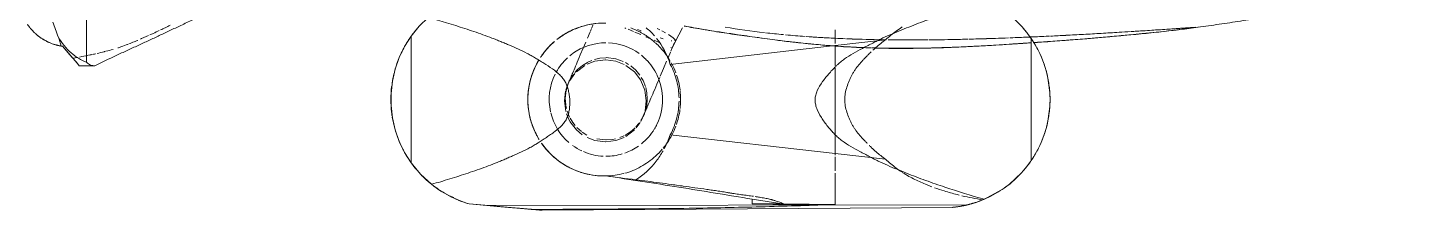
# Model space of a CAD drawing. Header units: inches. Extents: x -326 to 986, y -79 to 1436.
# Drawn here: x 145.19 to 167.15, y 934.74 to 937.64 of the extents above; entities that cross this region are included whole.
import ezdxf

# ---------------------------------------------------------------- set-up
doc = ezdxf.new("R2010")
doc.units = ezdxf.units.IN
doc.header["$LTSCALE"] = 48
doc.header["$MEASUREMENT"] = 0
doc.layers.add('I-FURN', color=47, linetype='Continuous', lineweight=9)

# ---------------------------------------------------------------- blocks, each defined once
blk = doc.blocks.new('Allsteel Seating 19 Work Chair - Allsteel Seating 19 Work Chair-7694469-Level XX  POWER _ SIGNAL NEW')
at = {"layer": 'I-FURN'}
for p, q in [((-10.595, 9.993), (-10.405, 10.158)), ((-10.714, 9.889), (-10.714, 9.659)), ((-10.713, 9.89), (-10.713, 9.656)), ((-10.7, 9.901), (-10.654, 9.941)), ((-10.642, 9.951), (-10.595, 9.993)), ((-9.889, 9.776), (-10.658, 9.776)), ((-10.713, 9.656), (-10.713, 9.643)), ((-12.255, 4.621), (-10.245, 4.621)), ((-12.905, 3.702), (-12.949, 3.199)), ((-12.905, 3.702), (-12.932, 3.388)), ((-12.932, 3.388), (-12.921, -4.203)), ((-12.949, 3.199), (-12.993, 2.696)), ((-13.007, 2.542), (-12.963, -3.973)), ((-11.692, 1.993), (-11.759, 1.917)), ((-11.614, 2.058), (-11.661, 2.019)), ((-11.544, 2.099), (-11.614, 2.058)), ((-11.544, 2.13), (-11.591, 2.106)), ((-11.479, 2.156), (-11.541, 2.131)), ((-11.433, 2.147), (-11.527, 2.11)), ((-11.342, 2.168), (-11.392, 2.156)), ((-11.018, 2.139), (-11.103, 2.168)), ((-11.018, 2.139), (-11.018, 2.138)), ((-11.011, 2.136), (-11.01, 2.135)), ((-11.011, 2.136), (-11.011, 2.136)), ((-11.006, 2.133), (-11.005, 2.133)), ((-11.004, 2.133), (-11.004, 2.132)), ((-11.004, 2.132), (-11.003, 2.132)), ((-10.956, 2.112), (-10.948, 2.109)), ((-10.839, 2.025), (-10.946, 2.103)), ((-10.851, 2.048), (-10.937, 2.102)), ((-10.774, 1.982), (-10.823, 2.024)), ((-10.709, 1.865), (-10.812, 2)), ((-10.777, 2.037), (-10.75, 2.025)), ((-11.765, 1.908), (-11.813, 1.832)), ((-10.631, 1.757), (-10.656, 1.818)), ((-10.543, 1.938), (-10.433, 1.891)), ((-10.433, 1.891), (-10.339, 1.851)), ((-10.278, 1.825), (-10.177, 1.783)), ((-10.164, 1.777), (-10.122, 1.759)), ((-11.872, 1.677), (-11.889, 1.531)), ((-10.114, 1.756), (-10.069, 1.737)), ((-11.921, 1.531), (-11.9, 1.376)), ((-11.899, 1.372), (-11.85, 1.244)), ((-11.85, 1.308), (-11.825, 1.246)), ((-11.834, 1.215), (-11.731, 1.08)), ((-11.82, 1.233), (-11.768, 1.149)), ((-11.767, 1.147), (-11.701, 1.069)), ((-10.692, 1.172), (-10.662, 1.22)), ((-10.172, 1.095), (-10.136, 1.179)), ((-10.136, 1.179), (-10.172, 1.095)), ((-10.121, 1.214), (-10.113, 1.233)), ((-10.113, 1.233), (-10.121, 1.214)), ((-11.697, 1.049), (-11.613, 0.987)), ((-11.683, 1.054), (-11.625, 1.003)), ((-11.596, 0.977), (-11.449, 0.915)), ((-11.525, 0.941), (-11.524, 0.941)), ((-10.275, 0.851), (-10.255, 0.898)), ((-10.255, 0.898), (-10.275, 0.851)), ((-10.221, 0.977), (-10.182, 1.07)), ((-10.182, 1.07), (-10.221, 0.977)), ((-10.162, 0.973), (-10.139, 1.03)), ((-11.308, 0.85), (-11.284, 0.839)), ((-10.346, 0.684), (-10.311, 0.766)), ((-10.311, 0.766), (-10.346, 0.684)), ((-10.298, 0.797), (-10.275, 0.851)), ((-10.275, 0.851), (-10.298, 0.797)), ((-10.288, 0.622), (-10.274, 0.669)), ((-10.124, 0.719), (-10.147, 0.673)), ((-12.107, -2.109), (-11.808, 0.509)), ((-10.692, 0.509), (-10.393, -2.109)), ((-10.588, 0.545), (-10.5, 0.508)), ((-10.433, 0.478), (-10.23, 0.377)), ((-10.321, 0.484), (-10.319, 0.498)), ((-10.162, 0.645), (-10.194, 0.585)), ((-10.304, 0.431), (-10.321, 0.438)), ((-10.223, 0.373), (-10.112, 0.317)), ((-12.904, -0.79), (-12.905, -1.265)), ((-12.83, -0.79), (-12.905, -1.265)), ((-12.83, -0.79), (-12.904, -0.79)), ((-12.915, -2.109), (-12.418, -2.109)), ((-12.38, -2.109), (-12.157, -2.109)), ((-12.198, -2.908), (-12.107, -2.109)), ((-12.13, -2.109), (-10.747, -2.109)), ((-10.708, -2.109), (-10.389, -2.109)), ((-10.393, -2.109), (-10.302, -2.908)), ((-10.361, -2.109), (-10.142, -2.109)), ((-12.833, -4.468), (-12.682, -4.749)), ((-12.644, -4.804), (-12.602, -4.86)), ((-12.596, -4.868), (-12.413, -5.065)), ((-12.37, -5.103), (-12.313, -5.15)), ((-12.313, -5.15), (-12.231, -5.21)), ((-12.219, -5.219), (-10.281, -5.219)), ((-12.2, -5.232), (-12.129, -5.277)), ((-10.372, -5.277), (-10.296, -5.229)), ((-10.269, -5.21), (-10.185, -5.148)), ((-10.185, -5.148), (-10.132, -5.104)), ((-11.947, -5.37), (-11.76, -5.441)), ((-10.741, -5.441), (-10.687, -5.423)), ((-10.662, -5.414), (-10.554, -5.371)), ((-11.555, -5.491), (-11.36, -5.515)), ((-11.141, -5.515), (-10.946, -5.491))]:
    blk.add_line(p, q, dxfattribs=at)
at = {"layer": 'I-FURN', "flags": 128}
for points in [[(-10.405, 10.158), (-10.543, 10.038), (-10.642, 9.951), (-10.7, 9.901), (-10.713, 9.89)], [(-12.255, 4.621), (-12.09, 4.726), (-11.915, 4.811), (-11.731, 4.876), (-11.541, 4.92), (-11.347, 4.942), (-11.153, 4.942), (-10.959, 4.92), (-10.769, 4.876), (-10.585, 4.811), (-10.41, 4.726), (-10.245, 4.621)], [(-12.594, 4.299), (-12.436, 4.472), (-12.255, 4.621)], [(-10.245, 4.621), (-10.089, 4.495), (-9.949, 4.352)], [(-11.596, 2.103), (-11.731, 2), (-11.808, 1.906)], [(-11.117, 2.171), (-11.271, 2.19), (-11.44, 2.168)], [(-11.143, 2.169), (-11.233, 2.176), (-11.334, 2.17)], [(-10.986, 2.125), (-11.034, 2.143), (-11.132, 2.168)], [(-11.018, 2.138), (-11.017, 2.138), (-11.016, 2.138), (-11.016, 2.138)], [(-11.016, 2.138), (-11.015, 2.137), (-11.015, 2.137), (-11.014, 2.137), (-11.014, 2.137), (-11.013, 2.136), (-11.013, 2.136), (-11.012, 2.136), (-11.011, 2.136)], [(-11.01, 2.135), (-11.01, 2.135), (-11.009, 2.135), (-11.009, 2.135), (-11.008, 2.134), (-11.007, 2.134)], [(-11.007, 2.134), (-11.007, 2.134), (-11.006, 2.134), (-11.006, 2.133)], [(-11.005, 2.133), (-11.005, 2.133), (-11.004, 2.133)], [(-11.003, 2.132), (-11.002, 2.132), (-11.002, 2.132), (-11.001, 2.131), (-11.001, 2.131), (-11, 2.131), (-11, 2.131), (-10.999, 2.131), (-10.998, 2.13)], [(-10.998, 2.13), (-10.998, 2.13), (-10.997, 2.13), (-10.997, 2.13), (-10.996, 2.129), (-10.996, 2.129), (-10.995, 2.129), (-10.995, 2.129), (-10.994, 2.128)], [(-10.994, 2.128), (-10.993, 2.128), (-10.993, 2.128), (-10.992, 2.128), (-10.992, 2.127), (-10.991, 2.127), (-10.991, 2.127), (-10.99, 2.127)], [(-10.99, 2.127), (-10.989, 2.126), (-10.989, 2.126)], [(-10.989, 2.126), (-10.988, 2.126), (-10.988, 2.126), (-10.987, 2.126), (-10.987, 2.125), (-10.986, 2.125), (-10.986, 2.125), (-10.985, 2.125)], [(-10.983, 2.124), (-10.983, 2.124), (-10.983, 2.124), (-10.983, 2.124), (-10.984, 2.124), (-10.984, 2.124), (-10.985, 2.125), (-10.986, 2.125), (-10.986, 2.125), (-10.986, 2.125), (-10.986, 2.125), (-10.985, 2.125), (-10.984, 2.124), (-10.982, 2.123), (-10.979, 2.122), (-10.975, 2.12), (-10.97, 2.118), (-10.964, 2.116), (-10.956, 2.112)], [(-10.985, 2.125), (-10.985, 2.124), (-10.984, 2.124)], [(-10.984, 2.124), (-10.984, 2.124), (-10.983, 2.124), (-10.983, 2.124), (-10.983, 2.124), (-10.983, 2.124)], [(-10.948, 2.109), (-10.937, 2.104), (-10.926, 2.1), (-10.913, 2.094), (-10.898, 2.088), (-10.882, 2.081), (-10.865, 2.074), (-10.845, 2.066), (-10.824, 2.057), (-10.802, 2.047), (-10.777, 2.037)], [(-10.661, 1.826), (-10.709, 1.905), (-10.774, 1.982)], [(-10.75, 2.025), (-10.722, 2.013), (-10.691, 2), (-10.657, 1.986), (-10.621, 1.971), (-10.583, 1.955), (-10.543, 1.938)], [(-11.854, 1.828), (-11.899, 1.708), (-11.921, 1.54)], [(-10.621, 1.54), (-10.644, 1.708), (-10.689, 1.828)], [(-10.587, 1.531), (-10.594, 1.626), (-10.615, 1.714)], [(-11.89, 1.526), (-11.882, 1.426), (-11.871, 1.379)], [(-10.693, 1.244), (-10.644, 1.372), (-10.622, 1.531)], [(-10.647, 1.26), (-10.604, 1.375), (-10.586, 1.525)], [(-10.945, 0.978), (-10.812, 1.08), (-10.709, 1.215)], [(-10.861, 0.994), (-10.784, 1.058), (-10.717, 1.134)], [(-11.585, 0.978), (-11.539, 0.949), (-11.493, 0.928)], [(-11.524, 0.941), (-11.524, 0.941), (-11.523, 0.941), (-11.522, 0.94), (-11.522, 0.94), (-11.521, 0.94), (-11.521, 0.94), (-11.52, 0.939), (-11.52, 0.939), (-11.519, 0.939), (-11.519, 0.939)], [(-11.519, 0.939), (-11.518, 0.939), (-11.517, 0.938), (-11.517, 0.938), (-11.516, 0.938), (-11.516, 0.938), (-11.515, 0.937), (-11.515, 0.937), (-11.514, 0.937), (-11.513, 0.937), (-11.513, 0.936), (-11.512, 0.936)], [(-11.512, 0.936), (-11.512, 0.936), (-11.511, 0.936), (-11.511, 0.935), (-11.51, 0.935), (-11.51, 0.935), (-11.509, 0.935), (-11.508, 0.934), (-11.508, 0.934), (-11.507, 0.934), (-11.507, 0.934), (-11.506, 0.934), (-11.506, 0.933), (-11.505, 0.933), (-11.505, 0.933), (-11.504, 0.933), (-11.503, 0.932), (-11.503, 0.932), (-11.502, 0.932), (-11.502, 0.932), (-11.501, 0.931), (-11.501, 0.931)], [(-11.501, 0.931), (-11.5, 0.931), (-11.499, 0.931), (-11.499, 0.93), (-11.498, 0.93), (-11.498, 0.93), (-11.497, 0.93), (-11.497, 0.929), (-11.496, 0.929), (-11.496, 0.929), (-11.495, 0.929), (-11.494, 0.929), (-11.494, 0.928), (-11.493, 0.928), (-11.493, 0.928), (-11.492, 0.928), (-11.492, 0.927), (-11.491, 0.927), (-11.491, 0.927), (-11.49, 0.927), (-11.49, 0.927), (-11.49, 0.927), (-11.49, 0.926), (-11.489, 0.926)], [(-11.489, 0.926), (-11.489, 0.926), (-11.49, 0.927), (-11.49, 0.927), (-11.49, 0.927), (-11.491, 0.927), (-11.492, 0.927), (-11.492, 0.928), (-11.493, 0.928), (-11.493, 0.928), (-11.493, 0.928), (-11.492, 0.927), (-11.49, 0.927), (-11.488, 0.926), (-11.485, 0.925), (-11.481, 0.923), (-11.476, 0.921), (-11.47, 0.918), (-11.463, 0.915)], [(-11.463, 0.915), (-11.454, 0.912), (-11.444, 0.907)], [(-11.444, 0.907), (-11.433, 0.902), (-11.42, 0.897), (-11.405, 0.891), (-11.389, 0.884), (-11.371, 0.876), (-11.352, 0.868), (-11.331, 0.859), (-11.308, 0.85)], [(-11.439, 0.908), (-11.344, 0.884), (-11.243, 0.875)], [(-11.431, 0.91), (-11.271, 0.89), (-11.103, 0.912), (-10.946, 0.977)], [(-11.243, 0.875), (-11.142, 0.882), (-11.06, 0.9)], [(-11.043, 0.904), (-10.949, 0.942), (-10.898, 0.972)], [(-11.284, 0.839), (-11.257, 0.828), (-11.228, 0.816)], [(-11.228, 0.816), (-11.197, 0.803), (-11.164, 0.789), (-11.128, 0.774), (-11.09, 0.757), (-11.05, 0.74), (-11.007, 0.722), (-10.901, 0.677)], [(-10.879, 0.668), (-10.757, 0.616), (-10.643, 0.568)], [(-10.484, 0.501), (-10.42, 0.474), (-10.346, 0.443)], [(-10.433, 0.478), (-10.424, 0.499), (-10.423, 0.5)], [(-10.423, 0.5), (-10.424, 0.499), (-10.433, 0.478)], [(-10.221, 0.539), (-10.269, 0.466), (-10.304, 0.431)], [(-12.129, -5.277), (-12.034, -5.329), (-11.947, -5.37)], [(-11.76, -5.441), (-11.654, -5.47), (-11.555, -5.491)], [(-10.946, -5.491), (-10.849, -5.47), (-10.741, -5.441)], [(-10.554, -5.371), (-10.468, -5.33), (-10.372, -5.277)], [(-11.36, -5.515), (-11.251, -5.518), (-11.141, -5.515)]]:
    blk.add_lwpolyline(points, dxfattribs=at)
at = {"layer": 'I-FURN'}
for start, end in [(63.476, 102.3774), (103.5978, 139.0242), (42.6283, 61.2537), (144, 154.854), (36.1431, 39.6831), (0, 36), (156.6078, 177.2686), (180, 196.5699), (324.1155, 357.3482), (199.4325, 214.9565), (218.6924, 238.6108), (295.4183, 315.0331), (315.4524, 321.3076), (238.8761, 244.11), (244.5817, 295.0594)]:
    blk.add_arc((-11.25, 1.531), 0.9, start, end, dxfattribs=at)
blk.add_ellipse((58.691, -6.211), major_axis=(71.656, 0), ratio=0.913545, start_param=3.023036, end_param=3.030322, dxfattribs=at)
for points, knots in [([(-10.098, 10.684), (-10.098, 10.684), (-10.089, 10.691), (-10.073, 10.702), (-10.063, 10.709), (-10.062, 10.71), (-10.064, 10.708), (-10.074, 10.702), (-10.089, 10.691), (-10.101, 10.682), (-10.108, 10.676), (-10.113, 10.672), (-10.119, 10.667), (-10.127, 10.661), (-10.142, 10.647), (-10.162, 10.629), (-10.183, 10.609), (-10.198, 10.593), (-10.211, 10.579), (-10.22, 10.568), (-10.227, 10.56), (-10.234, 10.551), (-10.244, 10.54), (-10.255, 10.524), (-10.269, 10.505), (-10.283, 10.485), (-10.295, 10.465), (-10.308, 10.444), (-10.317, 10.427), (-10.323, 10.415), (-10.327, 10.408), (-10.329, 10.403), (-10.332, 10.398), (-10.335, 10.391), (-10.341, 10.379), (-10.348, 10.362), (-10.357, 10.34), (-10.368, 10.312), (-10.377, 10.285), (-10.383, 10.264), (-10.386, 10.253), (-10.388, 10.245), (-10.389, 10.238), (-10.391, 10.229), (-10.395, 10.215), (-10.398, 10.198), (-10.401, 10.184), (-10.401, 10.178), (-10.402, 10.177)], [-0.6112239, -0.6112239, -0.6112239, -0.6112239, -0.6111111, -0.5833333, -0.5555556, -0.5416667, -0.5277778, -0.5, -0.4722222, -0.4583333, -0.4513889, -0.4444444, -0.4375, -0.4305556, -0.4166667, -0.3888889, -0.375, -0.3611111, -0.3472222, -0.3402778, -0.3333333, -0.3263889, -0.3194444, -0.3055556, -0.2916667, -0.2777778, -0.2638889, -0.25, -0.2361111, -0.2291667, -0.2256944, -0.2222222, -0.21875, -0.2152778, -0.2083333, -0.1944444, -0.1805556, -0.1666667, -0.1388889, -0.125, -0.1180556, -0.1111111, -0.1041667, -0.0972222, -0.0833333, -0.0555556, -0.0277778, 0, 0, 0, 0]), ([(-10.22, 10.569), (-10.216, 10.573), (-10.202, 10.589), (-10.186, 10.606), (-10.174, 10.618), (-10.172, 10.62)], [-0.73318925, -0.73318925, -0.73318925, -0.73318925, -0.72222222, -0.69444444, -0.6865556, -0.6865556, -0.6865556, -0.6865556]), ([(-10.326, 10.41), (-10.322, 10.418), (-10.313, 10.435), (-10.303, 10.452), (-10.297, 10.461)], [-0.84832041, -0.84832041, -0.84832041, -0.84832041, -0.83333333, -0.81421917, -0.81421917, -0.81421917, -0.81421917]), ([(-10.297, 10.461), (-10.295, 10.466), (-10.288, 10.476), (-10.277, 10.494), (-10.268, 10.506), (-10.264, 10.512)], [-0.81421917, -0.81421917, -0.81421917, -0.81421917, -0.80555556, -0.79166667, -0.77777778, -0.77777778, -0.77777778, -0.77777778]), ([(-10.386, 10.25), (-10.386, 10.251), (-10.381, 10.268), (-10.376, 10.287), (-10.37, 10.304), (-10.37, 10.305)], [-0.94668128, -0.94668128, -0.94668128, -0.94668128, -0.94444444, -0.91666667, -0.91394358, -0.91394358, -0.91394358, -0.91394358]), ([(-10.536, 9.682), (-10.533, 9.671), (-10.53, 9.654), (-10.526, 9.637), (-10.525, 9.631)], [0.024885271, 0.024885271, 0.024885271, 0.024885271, 0.027777778, 0.029293793, 0.029293793, 0.029293793, 0.029293793]), ([(-10.713, 9.643), (-10.659, 9.533), (-10.579, 9.363), (-10.485, 9.16), (-10.432, 9.044), (-10.392, 8.957), (-10.352, 8.87), (-10.3, 8.758), (-10.236, 8.62), (-10.157, 8.453), (-10.075, 8.278), (-9.986, 8.091), (-9.893, 7.898), (-9.799, 7.706), (-9.71, 7.518), (-9.626, 7.343), (-9.544, 7.177), (-9.478, 7.039), (-9.425, 6.925), (-9.386, 6.837), (-9.347, 6.748), (-9.294, 6.634), (-9.228, 6.492), (-9.166, 6.35), (-9.12, 6.235), (-9.088, 6.147), (-9.058, 6.06), (-9.02, 5.945), (-8.977, 5.805), (-8.939, 5.672), (-8.913, 5.57), (-8.896, 5.496), (-8.881, 5.424), (-8.865, 5.33), (-8.854, 5.251), (-8.848, 5.2), (-8.846, 5.187)], [0, 0, 0, 0, 0.0454545, 0.0681818, 0.0795455, 0.0909091, 0.1022727, 0.1136364, 0.1363636, 0.1590909, 0.1818182, 0.2045455, 0.2272727, 0.25, 0.2727273, 0.2954545, 0.3181818, 0.3409091, 0.3522727, 0.3636364, 0.375, 0.3863636, 0.4090909, 0.4318182, 0.4431818, 0.4545455, 0.4659091, 0.4772727, 0.5, 0.5227273, 0.5340909, 0.5454545, 0.5568182, 0.5681818, 0.5909091, 0.5982187, 0.5982187, 0.5982187, 0.5982187]), ([(-10.52, 9.609), (-10.511, 9.57), (-10.5, 9.527), (-10.49, 9.485), (-10.488, 9.48)], [0.03123086, 0.03123086, 0.03123086, 0.03123086, 0.04166667, 0.04316116, 0.04316116, 0.04316116, 0.04316116]), ([(-10.432, 9.279), (-10.426, 9.262), (-10.408, 9.206), (-10.388, 9.154), (-10.374, 9.118), (-10.373, 9.117)], [0.0637828, 0.0637828, 0.0637828, 0.0637828, 0.06944444, 0.08333333, 0.08370624, 0.08370624, 0.08370624, 0.08370624]), ([(-10.369, 9.106), (-10.357, 9.076), (-10.338, 9.03), (-10.318, 8.984), (-10.311, 8.967), (-10.311, 8.967)], [0.08524426, 0.08524426, 0.08524426, 0.08524426, 0.09722222, 0.10416667, 0.10435857, 0.10435857, 0.10435857, 0.10435857]), ([(-10.29, 8.917), (-10.282, 8.9), (-10.268, 8.866), (-10.25, 8.824), (-10.239, 8.8), (-10.235, 8.792)], [0.11111111, 0.11111111, 0.11111111, 0.11111111, 0.11805556, 0.125, 0.12831164, 0.12831164, 0.12831164, 0.12831164]), ([(-10.226, 8.77), (-10.217, 8.752), (-10.194, 8.702), (-10.171, 8.652), (-10.156, 8.62), (-10.156, 8.62)], [0.13132719, 0.13132719, 0.13132719, 0.13132719, 0.13888889, 0.15277778, 0.15299415, 0.15299415, 0.15299415, 0.15299415]), ([(-10.146, 8.6), (-10.134, 8.575), (-10.11, 8.524), (-10.086, 8.474), (-10.073, 8.448)], [0.15595409, 0.15595409, 0.15595409, 0.15595409, 0.16666667, 0.17876902, 0.17876902, 0.17876902, 0.17876902]), ([(-12.267, 4.612), (-12.276, 4.606), (-12.31, 4.581), (-12.343, 4.554), (-12.366, 4.534)], [0.74244165, 0.74244165, 0.74244165, 0.74244165, 0.75, 0.77124392, 0.77124392, 0.77124392, 0.77124392]), ([(-12.442, 4.466), (-12.483, 4.427), (-12.54, 4.37), (-12.586, 4.307), (-12.598, 4.289)], [0.79430094, 0.79430094, 0.79430094, 0.79430094, 0.83333333, 0.84819183, 0.84819183, 0.84819183, 0.84819183]), ([(-9.949, 4.352), (-10.002, 4.156), (-10.09, 3.867), (-10.204, 3.53), (-10.265, 3.364), (-10.302, 3.27), (-10.331, 3.199), (-10.36, 3.129), (-10.399, 3.036), (-10.45, 2.919), (-10.505, 2.805), (-10.547, 2.727), (-10.572, 2.683), (-10.592, 2.651), (-10.612, 2.619), (-10.639, 2.574), (-10.688, 2.494), (-10.761, 2.379), (-10.842, 2.277), (-10.905, 2.221), (-10.942, 2.194), (-10.971, 2.177), (-11.002, 2.162), (-11.045, 2.144), (-11.104, 2.126), (-11.178, 2.111), (-11.281, 2.101), (-11.384, 2.105), (-11.466, 2.122), (-11.51, 2.136), (-11.552, 2.153), (-11.6, 2.181), (-11.674, 2.241), (-11.741, 2.32), (-11.805, 2.408), (-11.85, 2.475), (-11.886, 2.532), (-11.914, 2.576), (-11.932, 2.602), (-11.945, 2.623), (-11.959, 2.644), (-11.982, 2.682), (-12.025, 2.758), (-12.082, 2.872), (-12.134, 2.988), (-12.174, 3.082), (-12.204, 3.151), (-12.233, 3.221), (-12.271, 3.315), (-12.316, 3.433), (-12.367, 3.576), (-12.432, 3.767), (-12.511, 4.008), (-12.567, 4.202), (-12.594, 4.299)], [-1, -1, -1, -1, -0.888889, -0.833333, -0.805556, -0.791667, -0.777778, -0.763889, -0.75, -0.722222, -0.694444, -0.680556, -0.673611, -0.666667, -0.659722, -0.652778, -0.638889, -0.611111, -0.583333, -0.569444, -0.5625, -0.555556, -0.548611, -0.541667, -0.527778, -0.513889, -0.5, -0.472222, -0.458333, -0.451389, -0.444444, -0.430556, -0.416667, -0.388889, -0.375, -0.361111, -0.347222, -0.340278, -0.333333, -0.329861, -0.326389, -0.319444, -0.305556, -0.277778, -0.25, -0.236111, -0.222222, -0.208333, -0.194444, -0.166667, -0.138889, -0.111111, -0.055556, 0, 0, 0, 0]), ([(-13.006, 2.542), (-13.006, 2.543), (-13.006, 2.543), (-13.006, 2.545), (-13.006, 2.551), (-13.005, 2.564), (-13.003, 2.586), (-13, 2.613), (-12.998, 2.643), (-12.995, 2.677), (-12.992, 2.705), (-12.99, 2.725), (-12.989, 2.736), (-12.989, 2.745), (-12.988, 2.753), (-12.987, 2.765), (-12.985, 2.786), (-12.981, 2.832), (-12.975, 2.903), (-12.968, 2.977), (-12.963, 3.035), (-12.96, 3.076), (-12.956, 3.116), (-12.952, 3.169), (-12.944, 3.26), (-12.937, 3.337), (-12.932, 3.388)], [0.25, 0.25, 0.25, 0.25, 0.2578125, 0.265625, 0.28125, 0.3125, 0.34375, 0.375, 0.40625, 0.4375, 0.46875, 0.484375, 0.4921875, 0.5, 0.5078125, 0.515625, 0.53125, 0.5625, 0.625, 0.6875, 0.71875, 0.75, 0.78125, 0.8125, 0.875, 1, 1, 1, 1]), ([(-12.993, 2.696), (-12.995, 2.668), (-13, 2.62), (-13.003, 2.579), (-13.005, 2.557), (-13.006, 2.546), (-13.006, 2.543), (-13.006, 2.542), (-13.006, 2.542)], [0, 0, 0, 0, 0.0625, 0.125, 0.15625, 0.1875, 0.21875, 0.224713, 0.224713, 0.224713, 0.224713]), ([(-10.632, 2.601), (-10.661, 2.619), (-10.723, 2.651), (-10.823, 2.694), (-10.928, 2.728), (-11.041, 2.755), (-11.167, 2.77), (-11.306, 2.771), (-11.442, 2.758), (-11.572, 2.729), (-11.703, 2.685), (-11.793, 2.643), (-11.838, 2.618), (-11.844, 2.615)], [0.3345797, 0.3345797, 0.3345797, 0.3345797, 0.3611111, 0.3888889, 0.4166667, 0.4444444, 0.4791667, 0.5138889, 0.5486111, 0.5833333, 0.6180556, 0.6527778, 0.6582927, 0.6582927, 0.6582927, 0.6582927]), ([(-11.839, 2.618), (-11.823, 2.627), (-11.774, 2.652), (-11.688, 2.69), (-11.581, 2.726), (-11.51, 2.743), (-11.474, 2.75)], [0.34730846, 0.34730846, 0.34730846, 0.34730846, 0.36111111, 0.38888889, 0.41666667, 0.44444444, 0.44444444, 0.44444444, 0.44444444]), ([(-11.467, 2.751), (-11.424, 2.759), (-11.334, 2.77), (-11.193, 2.771), (-11.092, 2.761), (-11.04, 2.752), (-11.033, 2.751)], [0.4460388, 0.4460388, 0.4460388, 0.4460388, 0.4791667, 0.5138889, 0.5486111, 0.5539717, 0.5539717, 0.5539717, 0.5539717]), ([(-11.027, 2.75), (-10.99, 2.743), (-10.91, 2.724), (-10.785, 2.68), (-10.691, 2.635), (-10.642, 2.607), (-10.632, 2.601)], [0.5555556, 0.5555556, 0.5555556, 0.5555556, 0.5833333, 0.6180556, 0.6527778, 0.6612845, 0.6612845, 0.6612845, 0.6612845]), ([(-13.006, 2.542), (-13.006, 2.541), (-13.006, 2.541), (-13.006, 2.542), (-13.006, 2.542), (-13.006, 2.542)], [0.22573167, 0.22573167, 0.22573167, 0.22573167, 0.234375, 0.2421875, 0.25, 0.25, 0.25, 0.25]), ([(-12.198, 2.314), (-12.178, 2.338), (-12.135, 2.388), (-12.082, 2.44), (-12.051, 2.468), (-12.047, 2.472)], [0.22538414, 0.22538414, 0.22538414, 0.22538414, 0.25, 0.27777778, 0.28201823, 0.28201823, 0.28201823, 0.28201823]), ([(-11.945, 2.552), (-11.98, 2.527), (-12.049, 2.472), (-12.132, 2.392), (-12.177, 2.338), (-12.194, 2.318)], [0.68930079, 0.68930079, 0.68930079, 0.68930079, 0.72222222, 0.75694444, 0.77777778, 0.77777778, 0.77777778, 0.77777778]), ([(-12.167, 2.351), (-12.118, 2.407), (-12.046, 2.477), (-11.967, 2.536), (-11.947, 2.55)], [-0.76923077, -0.76923077, -0.76923077, -0.76923077, -0.71153846, -0.69230769, -0.69230769, -0.69230769, -0.69230769]), ([(-12.047, 2.472), (-12.023, 2.492), (-11.99, 2.52), (-11.955, 2.545), (-11.944, 2.552)], [0.28201823, 0.28201823, 0.28201823, 0.28201823, 0.30555556, 0.3152955, 0.3152955, 0.3152955, 0.3152955]), ([(-10.585, 2.572), (-10.572, 2.564), (-10.527, 2.533), (-10.484, 2.499), (-10.455, 2.473)], [0.67566857, 0.67566857, 0.67566857, 0.67566857, 0.6875, 0.717629, 0.717629, 0.717629, 0.717629]), ([(-10.331, 2.349), (-10.345, 2.366), (-10.384, 2.408), (-10.453, 2.474), (-10.524, 2.53), (-10.568, 2.561), (-10.584, 2.571)], [0.23265685, 0.23265685, 0.23265685, 0.23265685, 0.25, 0.27777778, 0.30555556, 0.31966457, 0.31966457, 0.31966457, 0.31966457]), ([(-10.455, 2.473), (-10.45, 2.469), (-10.412, 2.435), (-10.369, 2.392), (-10.335, 2.353), (-10.329, 2.347)], [0.717629, 0.717629, 0.717629, 0.717629, 0.72222222, 0.75694444, 0.76346494, 0.76346494, 0.76346494, 0.76346494]), ([(-12.197, 2.315), (-12.207, 2.303), (-12.27, 2.22), (-12.415, 1.968), (-12.465, 1.714), (-12.462, 1.531)], [0.7787411, 0.7787411, 0.7787411, 0.7787411, 0.7916667, 0.8611111, 1, 1, 1, 1]), ([(-12.402, 1.936), (-12.38, 2.001), (-12.339, 2.098), (-12.268, 2.22), (-12.227, 2.277), (-12.205, 2.304)], [0.1111111, 0.1111111, 0.1111111, 0.1111111, 0.1666667, 0.1944444, 0.2222222, 0.2222222, 0.2222222, 0.2222222]), ([(-12.379, 1.999), (-12.37, 2.024), (-12.335, 2.105), (-12.287, 2.19), (-12.246, 2.249), (-12.241, 2.256)], [-0.87613849, -0.87613849, -0.87613849, -0.87613849, -0.85576923, -0.80769231, -0.80041166, -0.80041166, -0.80041166, -0.80041166]), ([(-10.038, 1.531), (-10.037, 1.604), (-10.047, 1.747), (-10.096, 1.948), (-10.168, 2.111), (-10.24, 2.231), (-10.278, 2.284), (-10.297, 2.308)], [0, 0, 0, 0, 0.0555556, 0.1111111, 0.1666667, 0.1944444, 0.2187741, 0.2187741, 0.2187741, 0.2187741]), ([(-10.295, 2.305), (-10.284, 2.291), (-10.222, 2.207), (-10.153, 2.098), (-10.124, 1.999), (-10.119, 1.982)], [0.77777778, 0.77777778, 0.77777778, 0.77777778, 0.79166667, 0.86111111, 0.87567478, 0.87567478, 0.87567478, 0.87567478]), ([(-10.275, 2.279), (-10.234, 2.224), (-10.181, 2.133), (-10.132, 2.036), (-10.117, 2)], [-0.20667742, -0.20667742, -0.20667742, -0.20667742, -0.15384615, -0.12397682, -0.12397682, -0.12397682, -0.12397682]), ([(-12.038, 0.637), (-12.077, 0.67), (-12.183, 0.772), (-12.319, 0.969), (-12.399, 1.143), (-12.419, 1.232)], [-0.27146, -0.27146, -0.27146, -0.27146, -0.2307692, -0.1538462, -0.0805979, -0.0805979, -0.0805979, -0.0805979]), ([(-10.114, 1.135), (-10.13, 1.092), (-10.172, 0.995), (-10.25, 0.867), (-10.315, 0.785), (-10.344, 0.753)], [-0.8919403, -0.8919403, -0.8919403, -0.8919403, -0.8557692, -0.8076923, -0.7725965, -0.7725965, -0.7725965, -0.7725965]), ([(-12.612, 0.384), (-12.607, 0.42), (-12.593, 0.518), (-12.562, 0.742), (-12.537, 0.931), (-12.522, 1.057)], [0.7765978, 0.7765978, 0.7765978, 0.7765978, 0.8125, 0.875, 1, 1, 1, 1]), ([(-12.063, 0.624), (-12.122, 0.657), (-12.305, 0.778), (-12.445, 0.932), (-12.522, 1.057)], [0.2847642, 0.2847642, 0.2847642, 0.2847642, 0.5, 1, 1, 1, 1]), ([(-10.352, 0.743), (-10.401, 0.69), (-10.493, 0.605), (-10.596, 0.535), (-10.641, 0.509)], [-0.76923077, -0.76923077, -0.76923077, -0.76923077, -0.71153846, -0.6699509, -0.6699509, -0.6699509, -0.6699509]), ([(-11.674, 0.422), (-11.764, 0.456), (-11.884, 0.518), (-11.993, 0.598), (-12.023, 0.623)], [-0.3846154, -0.3846154, -0.3846154, -0.3846154, -0.3076923, -0.2771455, -0.2771455, -0.2771455, -0.2771455]), ([(-11.808, 0.509), (-11.722, 0.463), (-11.553, 0.398), (-11.366, 0.372), (-11.277, 0.37)], [-1, -1, -1, -1, -0.75, -0.5227002, -0.5227002, -0.5227002, -0.5227002]), ([(-11.223, 0.37), (-11.134, 0.372), (-10.948, 0.398), (-10.778, 0.463), (-10.692, 0.509)], [-0.477176, -0.477176, -0.477176, -0.477176, -0.25, 0, 0, 0, 0]), ([(-12.785, -0.81), (-12.78, -0.781), (-12.772, -0.718), (-12.759, -0.622), (-12.748, -0.541), (-12.74, -0.487), (-12.735, -0.456), (-12.731, -0.434), (-12.727, -0.411), (-12.722, -0.381), (-12.714, -0.329), (-12.702, -0.253), (-12.688, -0.161), (-12.67, -0.037), (-12.649, 0.118), (-12.629, 0.265), (-12.617, 0.35), (-12.614, 0.372)], [0.376854, 0.376854, 0.376854, 0.376854, 0.40625, 0.4375, 0.46875, 0.484375, 0.4921875, 0.5, 0.5078125, 0.515625, 0.53125, 0.5625, 0.59375, 0.625, 0.6875, 0.75, 0.7725229, 0.7725229, 0.7725229, 0.7725229]), ([(-10.402, -2.11), (-10.399, -2.062), (-10.386, -1.905), (-10.361, -1.638), (-10.324, -1.312), (-10.284, -0.991), (-10.241, -0.67), (-10.194, -0.346), (-10.15, -0.077), (-10.112, 0.133), (-10.092, 0.236), (-10.082, 0.286)], [-0.5802399, -0.5802399, -0.5802399, -0.5802399, -0.5735294, -0.5588235, -0.5441176, -0.5294118, -0.5147059, -0.5, -0.4852941, -0.4779412, -0.4708402, -0.4708402, -0.4708402, -0.4708402]), ([(-10.086, 0.288), (-10.104, 0.193), (-10.125, 0.067), (-10.145, -0.059), (-10.15, -0.09)], [-0.51314546, -0.51314546, -0.51314546, -0.51314546, -0.5, -0.4957061, -0.4957061, -0.4957061, -0.4957061]), ([(-10.15, -0.09), (-10.175, -0.249), (-10.208, -0.469), (-10.24, -0.691), (-10.249, -0.751)], [-0.4957061, -0.4957061, -0.4957061, -0.4957061, -0.47368421, -0.46546254, -0.46546254, -0.46546254, -0.46546254]), ([(-12.905, -1.265), (-12.904, -1.276), (-12.903, -1.287), (-12.896, -1.272), (-12.885, -1.243), (-12.875, -1.212), (-12.864, -1.18), (-12.855, -1.153), (-12.85, -1.137), (-12.846, -1.124), (-12.842, -1.111), (-12.836, -1.091), (-12.827, -1.054), (-12.814, -0.993), (-12.8, -0.915), (-12.792, -0.861), (-12.788, -0.837)], [0, 0, 0, 0, 0.0625, 0.125, 0.15625, 0.1875, 0.21875, 0.234375, 0.2421875, 0.25, 0.2578125, 0.265625, 0.28125, 0.3125, 0.34375, 0.3680737, 0.3680737, 0.3680737, 0.3680737]), ([(-10.283, -0.99), (-10.29, -1.044), (-10.303, -1.137), (-10.315, -1.23), (-10.319, -1.269)], [-0.45464567, -0.45464567, -0.45464567, -0.45464567, -0.44736842, -0.44205029, -0.44205029, -0.44205029, -0.44205029]), ([(-10.361, -1.637), (-10.364, -1.67), (-10.376, -1.795), (-10.387, -1.92), (-10.394, -2.012)], [-0.42546567, -0.42546567, -0.42546567, -0.42546567, -0.42105263, -0.40865304, -0.40865304, -0.40865304, -0.40865304]), ([(-10.279, -2.109), (-10.275, -2.021), (-10.266, -1.866), (-10.256, -1.711), (-10.251, -1.645)], [0.45061258, 0.45061258, 0.45061258, 0.45061258, 0.46, 0.46715484, 0.46715484, 0.46715484, 0.46715484]), ([(-12.832, -4.47), (-12.773, -4.262), (-12.675, -3.952), (-12.535, -3.543), (-12.439, -3.29), (-12.357, -3.089), (-12.294, -2.939), (-12.238, -2.815), (-12.196, -2.73), (-12.171, -2.682), (-12.152, -2.647), (-12.133, -2.611), (-12.107, -2.562), (-12.062, -2.477), (-11.995, -2.354), (-11.922, -2.239), (-11.863, -2.166), (-11.828, -2.127), (-11.805, -2.104), (-11.786, -2.086), (-11.766, -2.068), (-11.731, -2.036), (-11.677, -1.99), (-11.608, -1.936), (-11.512, -1.871), (-11.414, -1.82), (-11.317, -1.792), (-11.248, -1.786), (-11.179, -1.797), (-11.084, -1.831), (-10.988, -1.888), (-10.896, -1.96), (-10.829, -2.017), (-10.776, -2.066), (-10.742, -2.1), (-10.723, -2.119), (-10.709, -2.133), (-10.695, -2.148), (-10.677, -2.167), (-10.647, -2.202), (-10.59, -2.276), (-10.518, -2.392), (-10.452, -2.515), (-10.408, -2.6), (-10.383, -2.649), (-10.364, -2.685), (-10.345, -2.721), (-10.321, -2.769), (-10.279, -2.854), (-10.224, -2.978), (-10.161, -3.128), (-10.079, -3.329), (-9.983, -3.582), (-9.843, -3.993), (-9.745, -4.302), (-9.685, -4.51)], [-1, -1, -1, -1, -0.9, -0.85, -0.8, -0.775, -0.75, -0.725, -0.7125, -0.70625, -0.7, -0.69375, -0.6875, -0.675, -0.65, -0.625, -0.6125, -0.60625, -0.6, -0.596875, -0.59375, -0.5875, -0.575, -0.5625, -0.55, -0.525, -0.5125, -0.5, -0.4875, -0.475, -0.45, -0.4375, -0.425, -0.4125, -0.40625, -0.403125, -0.4, -0.396875, -0.39375, -0.3875, -0.375, -0.35, -0.325, -0.3125, -0.30625, -0.3, -0.29375, -0.2875, -0.275, -0.25, -0.225, -0.2, -0.15, -0.1, 0, 0, 0, 0]), ([(-10.431, -2.681), (-10.43, -2.656), (-10.426, -2.523), (-10.418, -2.334), (-10.407, -2.169), (-10.402, -2.11)], [-0.60625665, -0.60625665, -0.60625665, -0.60625665, -0.60294118, -0.58823529, -0.58023989, -0.58023989, -0.58023989, -0.58023989]), ([(-10.494, -2.677), (-10.503, -2.668), (-10.524, -2.647), (-10.557, -2.615), (-10.592, -2.581), (-10.639, -2.536), (-10.7, -2.481), (-10.765, -2.431), (-10.813, -2.4), (-10.841, -2.384), (-10.862, -2.372), (-10.884, -2.362), (-10.914, -2.347), (-10.969, -2.323), (-11.051, -2.292), (-11.153, -2.266), (-11.252, -2.256), (-11.35, -2.266), (-11.451, -2.292), (-11.533, -2.323), (-11.587, -2.348), (-11.617, -2.362), (-11.639, -2.373), (-11.66, -2.385), (-11.689, -2.401), (-11.736, -2.432), (-11.801, -2.483), (-11.863, -2.538), (-11.911, -2.583), (-11.934, -2.606), (-11.946, -2.617)], [-0.8715683, -0.8715683, -0.8715683, -0.8715683, -0.8541667, -0.8333333, -0.8125, -0.7916667, -0.75, -0.7083333, -0.6875, -0.6770833, -0.6666667, -0.65625, -0.6458333, -0.625, -0.5833333, -0.5416667, -0.5, -0.4583333, -0.4166667, -0.375, -0.3541667, -0.34375, -0.3333333, -0.3229167, -0.3125, -0.2916667, -0.25, -0.2083333, -0.1875, -0.1666667, -0.1666667, -0.1666667, -0.1666667]), ([(-10.412, -2.285), (-10.413, -2.297), (-10.419, -2.393), (-10.424, -2.488), (-10.427, -2.572)], [-0.39635661, -0.39635661, -0.39635661, -0.39635661, -0.39473684, -0.38349234, -0.38349234, -0.38349234, -0.38349234]), ([(-10.287, -2.288), (-10.288, -2.328), (-10.296, -2.537), (-10.301, -2.747), (-10.303, -2.917)], [0.55577751, 0.55577751, 0.55577751, 0.55577751, 0.56, 0.57813875, 0.57813875, 0.57813875, 0.57813875]), ([(-11.977, -2.648), (-11.978, -2.649), (-11.991, -2.661), (-12.025, -2.697), (-12.101, -2.78), (-12.16, -2.856), (-12.198, -2.908)], [-0.1475122, -0.1475122, -0.1475122, -0.1475122, -0.1458333, -0.125, -0.0833333, 0, 0, 0, 0]), ([(-10.302, -2.908), (-10.34, -2.855), (-10.394, -2.787), (-10.451, -2.723), (-10.465, -2.708)], [-1, -1, -1, -1, -0.9166667, -0.88957, -0.88957, -0.88957, -0.88957]), ([(-10.432, -2.702), (-10.434, -2.77), (-10.44, -2.983), (-10.44, -3.195), (-10.438, -3.338)], [-0.37766926, -0.37766926, -0.37766926, -0.37766926, -0.36842105, -0.34905401, -0.34905401, -0.34905401, -0.34905401]), ([(-10.434, -3.584), (-10.436, -3.477), (-10.438, -3.261), (-10.437, -2.964), (-10.433, -2.776), (-10.431, -2.697)], [-0.64698581, -0.64698581, -0.64698581, -0.64698581, -0.63235294, -0.61764706, -0.60699799, -0.60699799, -0.60699799, -0.60699799]), ([(-12.422, -3.201), (-12.414, -3.189), (-12.387, -3.147), (-12.317, -3.047), (-12.247, -2.963), (-12.198, -2.908)], [0.7873761, 0.7873761, 0.7873761, 0.7873761, 0.8125, 0.875, 1, 1, 1, 1]), ([(-10.303, -2.949), (-10.304, -2.956), (-10.306, -3.15), (-10.306, -3.359), (-10.304, -3.563), (-10.304, -3.579)], [0.57928166, 0.57928166, 0.57928166, 0.57928166, 0.58, 0.6, 0.60168015, 0.60168015, 0.60168015, 0.60168015]), ([(-10.097, -3.173), (-10.098, -3.17), (-10.12, -3.138), (-10.183, -3.048), (-10.253, -2.963), (-10.302, -2.908)], [-0.1926358, -0.1926358, -0.1926358, -0.1926358, -0.1875, -0.125, 0, 0, 0, 0]), ([(-12.632, -3.64), (-12.626, -3.623), (-12.613, -3.591), (-12.587, -3.525), (-12.553, -3.444), (-12.507, -3.348), (-12.473, -3.286), (-12.455, -3.255)], [0.5, 0.5, 0.5, 0.5, 0.53125, 0.5625, 0.625, 0.6875, 0.75, 0.75, 0.75, 0.75]), ([(-10.438, -3.356), (-10.437, -3.401), (-10.436, -3.476), (-10.434, -3.551), (-10.434, -3.58)], [-0.3482549, -0.3482549, -0.3482549, -0.3482549, -0.34210526, -0.33812071, -0.33812071, -0.33812071, -0.33812071]), ([(-12.757, -4.042), (-12.74, -3.974), (-12.706, -3.854), (-12.667, -3.735), (-12.648, -3.683)], [0.25, 0.25, 0.25, 0.25, 0.375, 0.4726663, 0.4726663, 0.4726663, 0.4726663]), ([(-10.35, -5.219), (-10.358, -5.103), (-10.379, -4.773), (-10.406, -4.337), (-10.426, -3.908), (-10.432, -3.694), (-10.434, -3.586)], [-0.72172531, -0.72172531, -0.72172531, -0.72172531, -0.70588235, -0.67647059, -0.66176471, -0.64705882, -0.64705882, -0.64705882, -0.64705882]), ([(-10.433, -3.59), (-10.432, -3.654), (-10.429, -3.745), (-10.426, -3.836), (-10.425, -3.862)], [-0.33769263, -0.33769263, -0.33769263, -0.33769263, -0.32894737, -0.32529856, -0.32529856, -0.32529856, -0.32529856]), ([(-10.304, -3.594), (-10.303, -3.761), (-10.299, -3.971), (-10.294, -4.179), (-10.293, -4.221)], [0.60223137, 0.60223137, 0.60223137, 0.60223137, 0.62, 0.62453357, 0.62453357, 0.62453357, 0.62453357]), ([(-12.921, -4.203), (-12.931, -4.161), (-12.942, -4.106), (-12.951, -4.05), (-12.955, -4.017), (-12.958, -3.992), (-12.959, -3.978), (-12.96, -3.972), (-12.96, -3.971), (-12.96, -3.971), (-12.96, -3.972), (-12.96, -3.974), (-12.96, -3.976), (-12.959, -3.977)], [0, 0, 0, 0, 0.0714286, 0.1071429, 0.1428571, 0.1785714, 0.2142857, 0.2321429, 0.25, 0.2589286, 0.2678571, 0.2767857, 0.2857143, 0.2857143, 0.2857143, 0.2857143]), ([(-12.956, -4.007), (-12.956, -4.012), (-12.954, -4.024), (-12.951, -4.045), (-12.948, -4.068), (-12.944, -4.09), (-12.941, -4.107), (-12.939, -4.117), (-12.938, -4.122), (-12.937, -4.126), (-12.937, -4.129), (-12.936, -4.134), (-12.935, -4.139), (-12.934, -4.145), (-12.932, -4.153), (-12.93, -4.162), (-12.928, -4.172), (-12.926, -4.18), (-12.924, -4.188), (-12.923, -4.193), (-12.922, -4.197), (-12.922, -4.199), (-12.921, -4.2), (-12.921, -4.2)], [0.324848, 0.324848, 0.324848, 0.324848, 0.3392857, 0.3571429, 0.375, 0.3928571, 0.4107143, 0.4196429, 0.4241071, 0.4285714, 0.4330357, 0.4375, 0.4464286, 0.4553571, 0.4642857, 0.4821429, 0.5, 0.5178571, 0.5357143, 0.5535714, 0.5625, 0.5669643, 0.5714286, 0.5714286, 0.5714286, 0.5714286]), ([(-10.417, -4.071), (-10.413, -4.167), (-10.405, -4.35), (-10.394, -4.535), (-10.389, -4.623)], [-0.31578947, -0.31578947, -0.31578947, -0.31578947, -0.30263158, -0.29090697, -0.29090697, -0.29090697, -0.29090697]), ([(-12.921, -4.2), (-12.921, -4.201), (-12.921, -4.201), (-12.921, -4.203), (-12.92, -4.205), (-12.92, -4.206), (-12.92, -4.206), (-12.92, -4.206), (-12.92, -4.205), (-12.92, -4.205), (-12.92, -4.207), (-12.919, -4.209), (-12.919, -4.21), (-12.919, -4.211), (-12.919, -4.211)], [0.5714286, 0.5714286, 0.5714286, 0.5714286, 0.5758929, 0.5803571, 0.5892857, 0.6071429, 0.625, 0.6428571, 0.6607143, 0.6785714, 0.6964286, 0.7053571, 0.7098214, 0.7142857, 0.7142857, 0.7142857, 0.7142857]), ([(-12.919, -4.211), (-12.919, -4.212), (-12.918, -4.213), (-12.918, -4.215), (-12.917, -4.218), (-12.916, -4.223), (-12.914, -4.231), (-12.911, -4.242), (-12.907, -4.255), (-12.903, -4.272), (-12.898, -4.286), (-12.894, -4.302), (-12.889, -4.317), (-12.886, -4.326), (-12.885, -4.33)], [0.7142857, 0.7142857, 0.7142857, 0.7142857, 0.71875, 0.7232143, 0.7321429, 0.75, 0.7678571, 0.7857143, 0.8214286, 0.8392857, 0.8571429, 0.875, 0.8928571, 0.9034073, 0.9034073, 0.9034073, 0.9034073]), ([(-12.885, -4.33), (-12.882, -4.339), (-12.87, -4.374), (-12.855, -4.416), (-12.841, -4.45)], [0.90340728, 0.90340728, 0.90340728, 0.90340728, 0.92857143, 1, 1, 1, 1]), ([(-10.28, -4.651), (-10.283, -4.558), (-10.288, -4.42), (-10.291, -4.281), (-10.293, -4.234)], [0.36, 0.36, 0.36, 0.36, 0.37, 0.37499223, 0.37499223, 0.37499223, 0.37499223]), ([(-10.293, -4.234), (-10.291, -4.281), (-10.288, -4.42), (-10.281, -4.627), (-10.275, -4.788), (-10.273, -4.857)], [0.62500669, 0.62500669, 0.62500669, 0.62500669, 0.63, 0.64, 0.64741994, 0.64741994, 0.64741994, 0.64741994]), ([(-10.389, -4.623), (-10.388, -4.634), (-10.383, -4.718), (-10.378, -4.802), (-10.373, -4.875)], [-0.29090697, -0.29090697, -0.29090697, -0.29090697, -0.28947368, -0.27962088, -0.27962088, -0.27962088, -0.27962088]), ([(-10.373, -4.875), (-10.371, -4.9), (-10.366, -4.972), (-10.361, -5.044), (-10.358, -5.091)], [-0.279593053, -0.279593053, -0.279593053, -0.279593053, -0.276315789, -0.269803597, -0.269803597, -0.269803597, -0.269803597]), ([(-10.259, -5.199), (-10.263, -5.109), (-10.267, -5.002), (-10.271, -4.896), (-10.272, -4.879)], [0.34042776, 0.34042776, 0.34042776, 0.34042776, 0.35, 0.35179232, 0.35179232, 0.35179232, 0.35179232]), ([(-10.272, -4.879), (-10.271, -4.896), (-10.267, -5.002), (-10.263, -5.109), (-10.259, -5.199)], [0.64820628, 0.64820628, 0.64820628, 0.64820628, 0.65, 0.65957006, 0.65957006, 0.65957006, 0.65957006]), ([(-10.281, -5.219), (-10.336, -5.257), (-10.423, -5.309), (-10.545, -5.368), (-10.64, -5.407), (-10.737, -5.441), (-10.836, -5.469), (-10.937, -5.49), (-11.04, -5.506), (-11.145, -5.516), (-11.25, -5.519), (-11.356, -5.516), (-11.46, -5.506), (-11.563, -5.49), (-11.664, -5.468), (-11.763, -5.441), (-11.86, -5.407), (-11.955, -5.368), (-12.077, -5.309), (-12.164, -5.257), (-12.219, -5.219)], [0, 0, 0, 0, 0.1, 0.15, 0.2, 0.25, 0.3, 0.35, 0.4, 0.45, 0.5, 0.55, 0.6, 0.65, 0.7, 0.75, 0.8, 0.85, 0.9, 1, 1, 1, 1]), ([(-9.173, -11.252), (-9.284, -11.069), (-9.435, -10.782), (-9.601, -10.381), (-9.691, -10.124), (-9.753, -9.915), (-9.805, -9.706), (-9.858, -9.442), (-9.902, -9.174), (-9.937, -8.957), (-9.964, -8.793), (-9.992, -8.626), (-10.027, -8.401), (-10.069, -8.116), (-10.115, -7.776), (-10.157, -7.445), (-10.193, -7.123), (-10.235, -6.694), (-10.28, -6.158), (-10.322, -5.642), (-10.342, -5.34), (-10.348, -5.252)], [-1, -1, -1, -1, -0.9705882, -0.9558824, -0.9411765, -0.9338235, -0.9264706, -0.9117647, -0.8970588, -0.8897059, -0.8823529, -0.875, -0.8676471, -0.8529412, -0.8382353, -0.8235294, -0.8088235, -0.7941176, -0.7647059, -0.7352941, -0.7232619, -0.7232619, -0.7232619, -0.7232619]), ([(-10.259, -5.199), (-10.259, -5.203), (-10.255, -5.301), (-10.25, -5.405), (-10.245, -5.505), (-10.245, -5.511)], [0.65957006, 0.65957006, 0.65957006, 0.65957006, 0.66, 0.67, 0.67069851, 0.67069851, 0.67069851, 0.67069851]), ([(-10.245, -5.511), (-10.245, -5.505), (-10.25, -5.405), (-10.254, -5.305), (-10.258, -5.211)], [0.32929856, 0.32929856, 0.32929856, 0.32929856, 0.33, 0.33999779, 0.33999779, 0.33999779, 0.33999779]), ([(-10.329, -5.513), (-10.329, -5.517), (-10.322, -5.617), (-10.308, -5.814), (-10.291, -6.026), (-10.282, -6.141), (-10.28, -6.159)], [-0.25048421, -0.25048421, -0.25048421, -0.25048421, -0.25, -0.23684211, -0.22368421, -0.22122987, -0.22122987, -0.22122987, -0.22122987]), ([(-10.244, -5.527), (-10.24, -5.609), (-10.231, -5.782), (-10.217, -6.048), (-10.201, -6.331), (-10.186, -6.582), (-10.176, -6.736), (-10.173, -6.797)], [0.67126726, 0.67126726, 0.67126726, 0.67126726, 0.68, 0.69, 0.7, 0.71, 0.71658466, 0.71658466, 0.71658466, 0.71658466]), ([(-10.173, -6.797), (-10.176, -6.736), (-10.186, -6.582), (-10.201, -6.331), (-10.217, -6.048), (-10.227, -5.863), (-10.232, -5.77)], [0.28340826, 0.28340826, 0.28340826, 0.28340826, 0.29, 0.3, 0.31, 0.31999643, 0.31999643, 0.31999643, 0.31999643]), ([(-10.28, -6.159), (-10.274, -6.237), (-10.259, -6.411), (-10.239, -6.623), (-10.226, -6.758), (-10.223, -6.796)], [-0.22122987, -0.22122987, -0.22122987, -0.22122987, -0.21052632, -0.19736842, -0.19236406, -0.19236406, -0.19236406, -0.19236406]), ([(-10.223, -6.796), (-10.217, -6.857), (-10.196, -7.072), (-10.173, -7.292), (-10.156, -7.446)], [-0.19236406, -0.19236406, -0.19236406, -0.19236406, -0.18421053, -0.16376055, -0.16376055, -0.16376055, -0.16376055]), ([(-10.172, -6.805), (-10.17, -6.834), (-10.158, -7.025), (-10.144, -7.236), (-10.132, -7.42), (-10.13, -7.443)], [0.71687468, 0.71687468, 0.71687468, 0.71687468, 0.72, 0.7375, 0.73992, 0.73992, 0.73992, 0.73992]), ([(-10.13, -7.443), (-10.137, -7.351), (-10.149, -7.167), (-10.161, -6.984), (-10.167, -6.892)], [0.26006915, 0.26006915, 0.26006915, 0.26006915, 0.27, 0.27999251, 0.27999251, 0.27999251, 0.27999251]), ([(-10.103, -7.825), (-10.106, -7.791), (-10.115, -7.666), (-10.124, -7.542), (-10.13, -7.452)], [0.24630949, 0.24630949, 0.24630949, 0.24630949, 0.25, 0.25973425, 0.25973425, 0.25973425, 0.25973425]), ([(-10.13, -7.452), (-10.126, -7.507), (-10.118, -7.632), (-10.108, -7.756), (-10.103, -7.825)], [0.74025485, 0.74025485, 0.74025485, 0.74025485, 0.74625, 0.753678, 0.753678, 0.753678, 0.753678]), ([(-10.15, -7.498), (-10.147, -7.525), (-10.132, -7.65), (-10.116, -7.773), (-10.104, -7.869)], [-0.16148489, -0.16148489, -0.16148489, -0.16148489, -0.15789474, -0.14474711, -0.14474711, -0.14474711, -0.14474711])]:
    blk.add_open_spline(points, degree=3, knots=knots, dxfattribs=at)
for points in [[(-10.257, 10.224), (-10.307, 10.195), (-10.4, 10.132), (-10.512, 10.023), (-10.599, 9.904), (-10.641, 9.819), (-10.658, 9.776)], [(-10.402, 10.177), (-10.402, 10.174), (-10.403, 10.167), (-10.404, 10.161), (-10.405, 10.158)], [(-10.257, 10.224), (-10.282, 10.215), (-10.332, 10.197), (-10.379, 10.183), (-10.402, 10.177)], [(-10.401, 10.178), (-10.398, 10.202), (-10.392, 10.226), (-10.386, 10.25)], [(-10.021, 10.312), (-10.06, 10.297), (-10.138, 10.267), (-10.217, 10.238), (-10.257, 10.224)], [(-10.595, 9.993), (-10.59, 9.966), (-10.586, 9.94), (-10.581, 9.914)], [(-10.576, 9.886), (-10.568, 9.841), (-10.559, 9.796), (-10.55, 9.753)], [(-10.658, 9.776), (-10.679, 9.754), (-10.709, 9.711), (-10.716, 9.666), (-10.713, 9.643)], [(-10.549, 9.745), (-10.545, 9.726), (-10.541, 9.707), (-10.537, 9.689)], [(-10.485, 9.467), (-10.475, 9.428), (-10.465, 9.391), (-10.455, 9.355)], [(-11.531, 4.922), (-11.651, 4.902), (-11.769, 4.869), (-11.882, 4.824)], [(-11.449, 4.933), (-11.471, 4.931), (-11.492, 4.928), (-11.514, 4.924)], [(-11.045, 4.932), (-11.179, 4.948), (-11.315, 4.949), (-11.449, 4.933)], [(-10.845, 4.896), (-10.892, 4.908), (-10.94, 4.917), (-10.988, 4.925)], [(-10.599, 4.817), (-10.67, 4.846), (-10.743, 4.87), (-10.818, 4.889)], [(-12.075, 4.735), (-12.13, 4.704), (-12.184, 4.671), (-12.236, 4.635)], [(-11.999, 4.773), (-12.024, 4.761), (-12.048, 4.749), (-12.073, 4.736)], [(-11.893, 4.82), (-11.918, 4.81), (-11.942, 4.8), (-11.966, 4.789)], [(-10.435, 4.739), (-10.469, 4.758), (-10.505, 4.776), (-10.541, 4.792)], [(-10.265, 4.636), (-10.319, 4.673), (-10.374, 4.707), (-10.432, 4.738)], [(-10.157, 4.554), (-10.183, 4.575), (-10.209, 4.595), (-10.236, 4.614)], [(-10.119, 4.521), (-10.126, 4.528), (-10.133, 4.534), (-10.141, 4.54)], [(-12.594, 4.299), (-12.664, 4.213), (-12.787, 4.024), (-12.873, 3.812), (-12.905, 3.702)], [(-12.67, 4.198), (-12.692, 4.166), (-12.711, 4.133), (-12.728, 4.098)], [(-12.609, 4.281), (-12.63, 4.254), (-12.649, 4.225), (-12.666, 4.196)], [(-12.732, 4.1), (-12.761, 4.051), (-12.785, 3.999), (-12.806, 3.946)], [(-12.824, 3.922), (-12.856, 3.851), (-12.883, 3.777), (-12.905, 3.702)], [(-12.986, 1.415), (-12.989, 1.842), (-12.992, 2.269), (-12.993, 2.696)], [(-11.821, 2.628), (-11.777, 2.651), (-11.732, 2.672), (-11.686, 2.69)], [(-11.686, 2.69), (-11.633, 2.71), (-11.578, 2.727), (-11.523, 2.74)], [(-11.523, 2.74), (-11.507, 2.743), (-11.492, 2.747), (-11.476, 2.75)], [(-11.398, 2.762), (-11.3, 2.774), (-11.2, 2.774), (-11.102, 2.762)], [(-11.025, 2.75), (-11.009, 2.747), (-10.994, 2.743), (-10.978, 2.74)], [(-10.978, 2.74), (-10.874, 2.716), (-10.773, 2.677), (-10.678, 2.627)], [(-11.882, 2.593), (-11.868, 2.602), (-11.853, 2.61), (-11.838, 2.619)], [(-10.678, 2.627), (-10.663, 2.619), (-10.648, 2.611), (-10.633, 2.602)], [(-10.553, 2.55), (-10.473, 2.494), (-10.398, 2.429), (-10.335, 2.354)], [(-12.412, 1.904), (-12.403, 1.936), (-12.392, 1.968), (-12.379, 1.999)], [(-10.115, 1.983), (-10.06, 1.839), (-10.035, 1.689), (-10.038, 1.531)], [(-12.462, 1.531), (-12.464, 1.648), (-12.451, 1.762), (-12.421, 1.872)], [(-12.462, 1.531), (-12.463, 1.602), (-12.455, 1.74), (-12.423, 1.872), (-12.402, 1.936)], [(-12.974, 0.132), (-12.979, 0.56), (-12.983, 0.988), (-12.986, 1.415)], [(-12.462, 1.531), (-12.519, 1.146), (-12.638, 0.373), (-12.765, -0.402), (-12.83, -0.79)], [(-12.422, 1.246), (-12.446, 1.338), (-12.46, 1.433), (-12.462, 1.531)], [(-10.239, 0.76), (-10.192, 0.799), (-10.152, 0.845), (-10.113, 0.893)], [(-10.692, 0.509), (-10.536, 0.562), (-10.399, 0.635), (-10.28, 0.726)], [(-11.808, 0.509), (-11.888, 0.538), (-11.963, 0.571), (-12.033, 0.608)], [(-10.669, 0.494), (-10.719, 0.466), (-10.772, 0.442), (-10.826, 0.422)], [(-11.408, 0.356), (-11.49, 0.366), (-11.57, 0.386), (-11.647, 0.413)], [(-11.106, 0.354), (-11.202, 0.343), (-11.299, 0.342), (-11.394, 0.354)], [(-10.863, 0.409), (-10.939, 0.383), (-11.018, 0.365), (-11.098, 0.355)], [(-12.915, -2.109), (-12.928, -1.743), (-12.951, -0.999), (-12.967, -0.245), (-12.974, 0.132)], [(-10.189, -0.987), (-10.165, -0.778), (-10.137, -0.57), (-10.103, -0.363)], [(-10.103, -0.363), (-10.137, -0.57), (-10.165, -0.778), (-10.189, -0.987)], [(-12.904, -0.79), (-12.906, -1.009), (-12.908, -1.229), (-12.909, -1.449)], [(-10.254, -0.789), (-10.264, -0.855), (-10.273, -0.922), (-10.283, -0.989)], [(-10.22, -1.285), (-10.211, -1.191), (-10.202, -1.096), (-10.191, -1.001)], [(-10.191, -1.001), (-10.202, -1.096), (-10.211, -1.191), (-10.22, -1.285)], [(-10.323, -1.3), (-10.335, -1.4), (-10.347, -1.499), (-10.357, -1.599)], [(-12.909, -1.449), (-12.911, -1.669), (-12.913, -1.889), (-12.915, -2.109)], [(-10.25, -1.63), (-10.242, -1.527), (-10.233, -1.424), (-10.224, -1.321)], [(-10.224, -1.321), (-10.233, -1.424), (-10.242, -1.527), (-10.25, -1.63)], [(-10.251, -1.645), (-10.262, -1.799), (-10.271, -1.954), (-10.279, -2.109)], [(-10.401, -2.109), (-10.405, -2.167), (-10.409, -2.226), (-10.412, -2.284)], [(-10.394, -2.012), (-10.396, -2.033), (-10.397, -2.055), (-10.399, -2.076)], [(-10.286, -2.271), (-10.284, -2.217), (-10.281, -2.163), (-10.279, -2.109)], [(-10.279, -2.109), (-10.281, -2.163), (-10.284, -2.217), (-10.286, -2.271)], [(-10.303, -2.916), (-10.301, -2.747), (-10.297, -2.577), (-10.291, -2.407)], [(-10.291, -2.407), (-10.29, -2.367), (-10.288, -2.328), (-10.287, -2.288)], [(-10.428, -2.596), (-10.429, -2.625), (-10.43, -2.654), (-10.431, -2.684)], [(-10.304, -3.531), (-10.306, -3.343), (-10.306, -3.156), (-10.304, -2.969)], [(-12.455, -3.255), (-12.445, -3.239), (-12.435, -3.223), (-12.425, -3.206)], [(-10.304, -3.579), (-10.304, -3.563), (-10.304, -3.547), (-10.304, -3.531)], [(-10.296, -4.08), (-10.3, -3.918), (-10.303, -3.756), (-10.304, -3.594)], [(-10.425, -3.862), (-10.422, -3.932), (-10.42, -4.001), (-10.417, -4.071)], [(-12.841, -4.448), (-12.823, -4.338), (-12.802, -4.229), (-12.776, -4.119)], [(-12.765, -4.076), (-12.763, -4.065), (-12.76, -4.053), (-12.757, -4.042)], [(-10.293, -4.221), (-10.294, -4.19), (-10.295, -4.159), (-10.295, -4.128)], [(-12.921, -4.203), (-12.909, -4.249), (-12.883, -4.34), (-12.851, -4.427), (-12.832, -4.47)], [(-12.219, -5.219), (-12.309, -5.157), (-12.478, -5.017), (-12.686, -4.763), (-12.79, -4.57), (-12.832, -4.47)], [(-9.685, -4.51), (-9.728, -4.605), (-9.832, -4.787), (-10.033, -5.026), (-10.195, -5.16), (-10.281, -5.219)], [(-10.273, -4.857), (-10.275, -4.788), (-10.278, -4.719), (-10.28, -4.651)], [(-10.358, -5.091), (-10.355, -5.134), (-10.352, -5.177), (-10.349, -5.219)], [(-10.347, -5.253), (-10.341, -5.34), (-10.335, -5.426), (-10.329, -5.513)], [(-10.232, -5.77), (-10.236, -5.689), (-10.24, -5.609), (-10.244, -5.527)], [(-10.167, -6.892), (-10.168, -6.863), (-10.17, -6.834), (-10.172, -6.805)], [(-10.156, -7.447), (-10.154, -7.464), (-10.152, -7.481), (-10.15, -7.498)]]:
    blk.add_open_spline(points, degree=3, dxfattribs=at)

msp = doc.modelspace()

# ---------------------------------------------------------------- block references
at = {"layer": 'I-FURN', "rotation": 90.00000000000117}
msp.add_blockref('Allsteel Seating 19 Work Chair - Allsteel Seating 19 Work Chair-7694469-Level XX  POWER _ SIGNAL NEW', (155.898, 947.749), dxfattribs=at)

doc.saveas('drawing.dxf')
